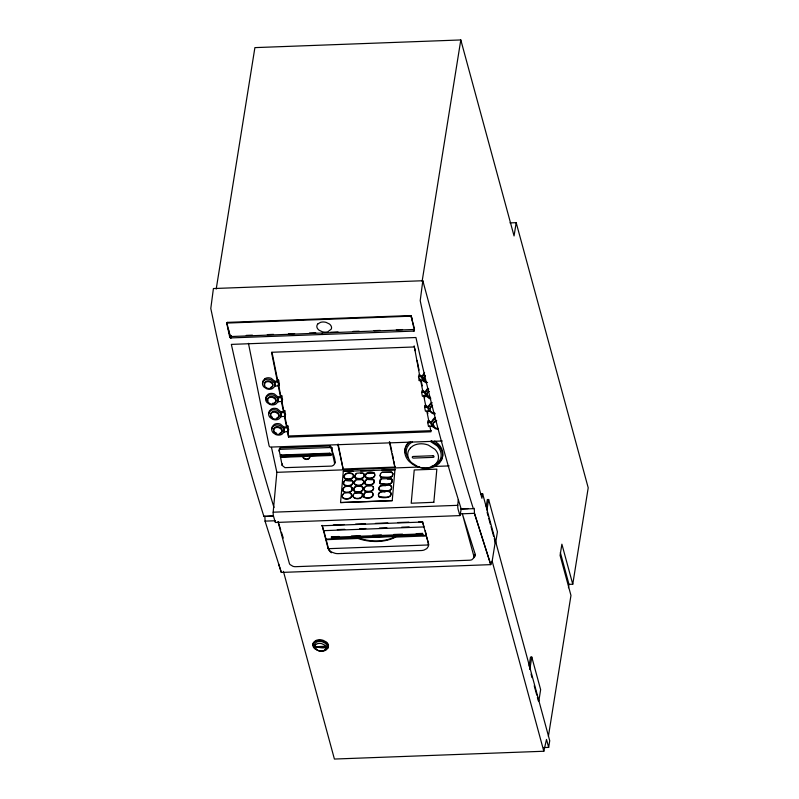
<?xml version="1.0" encoding="UTF-8"?>
<svg xmlns="http://www.w3.org/2000/svg" width="799" height="799" viewBox="0 0 799 799"><rect width="100%" height="100%" fill="white"/><g stroke="black" fill="none" stroke-linecap="round" stroke-linejoin="round"><path stroke-width="1.2" d="M351.6 494.861C351.999 499.315 345.028 499.385 342.581 497.577M353.198 496.409L353.538 494.521M353.787 490.007C352.579 485.303 361.637 484.154 363.026 487.789M354.406 483.335L354.406 482.696M355.016 476.723L355.126 475.445M362.416 494.461C362.926 498.886 354.936 499.645 353.178 496.678M363.006 488.049C363.415 492.504 356.444 492.584 353.987 490.776M363.625 481.378C364.024 485.832 357.053 485.912 354.606 484.104M364.234 474.776C364.734 479.2 356.753 479.959 354.996 476.993M365.503 475.695L365.612 476.933M379.056 489.058C378.606 485.393 383.031 485.253 385.607 485.712M379.675 482.396C383.111 475.595 378.876 479.61 379.785 482.986M380.284 475.785L380.494 473.577L382.052 472.279L391.78 472.009L392.928 474.037L392.279 476.444L391.031 477.213L381.722 477.562L380.484 476.554M390.991 493.392C391.071 499.225 382.282 496.509 378.976 496.618M391.58 486.991C391.66 492.823 382.871 490.097 379.575 490.206M392.189 480.319C392.279 486.152 383.49 483.435 380.184 483.545M392.798 473.717C392.888 479.55 384.099 476.823 380.793 476.933M273.997 507.505L269.153 491.575A1277.701 274.387 87.9 0 1 234.207 357.183L231.35 344.389L415.939 337.518L418.796 350.312A1277.701 274.387 87.9 0 0 453.742 484.703L461.223 509.113L459.914 515.605L275.325 522.486L273.528 516.234A3.476 0.749 87.9 0 1 273.178 512.199L276.853 472.329L271.48 447.39M459.914 515.605L458.127 509.353A3.476 0.749 87.9 0 1 457.767 505.318L458.286 499.675M394.976 469.432L392.229 500.653L340.564 502.571L343.31 471.35L395.086 469.712L381.552 470.212M433.827 502.381L436.843 469.133L414.232 469.972L411.205 503.23L433.787 502.291M410.047 315.575C409.557 316.634 410.946 314.886 411.325 316.444L414.311 330.217L413.552 331.096L231.031 337.907L229.713 337.068L226.726 323.176L227.655 322.367L410.047 315.575L411.295 316.204L412.324 319.93M216.209 289.038L254.901 47.62L460.803 39.95L514.057 235.945L516.184 222.671L509.982 222.901M413.992 330.916L414.321 329.468L231.261 336.529L229.922 335.78L226.856 322.736M226.856 323.215L227.335 322.436L226.656 323.755M227.186 322.496L227.096 323.066L410.277 316.194L411.255 316.903L414.212 327.8M227.236 323.016L227.655 322.367M229.762 337.198L230.012 335.2L228.384 329.188M229.942 337.458L230.142 335.43M230.062 337.568L230.372 335.64M230.192 337.667L230.502 335.73M230.352 337.757L230.661 335.81M230.512 337.817L230.821 335.87M230.681 337.867L231.001 335.91M230.861 337.897L231.171 335.94M231.031 337.907L231.35 335.94M303.38 320.129L303.47 319.55M322.227 334.511L322.446 333.123M422.501 521.637L423.939 526.931L323.595 530.666L323.685 530.117L328.489 548.683L428.833 544.948L422.501 521.637L418.786 521.777M326.132 539.125L331.815 538.916L331.455 536.798L338.936 536.519M331.815 538.916L331.455 536.798M316.005 647.599C314.147 645.452 326.012 650.226 325.093 646.301L319.33 646.521M325.223 647.26L325.093 646.301M326.042 539.675L358.122 538.476L358.292 537.447M410.366 315.625L410.097 316.164M410.446 316.234L410.536 315.675M410.606 316.294L410.706 315.715M410.766 316.374L410.856 315.795M410.906 316.464L410.996 315.875M411.125 316.664L411.115 315.975M411.255 316.903L411.295 316.204M413.413 331.116L413.772 329.717M413.712 331.056L413.932 329.677M413.862 330.996L414.082 329.617M414.192 330.716L414.471 329.258M422.112 281.378L460.803 39.95M273.158 516.114L263.92 516.454L262.601 512.309A1277.401 274.317 87.9 0 1 216.05 333.263L210.796 308.464L213.413 288.539L422.821 280.739L420.204 300.674L425.458 325.463A1277.401 274.317 87.9 0 0 472.009 504.509L473.328 508.653L474.306 508.334L474.456 513.338L490.746 564.633L281.338 572.434L278.581 563.864M358.122 538.486A36.374 24.13 9.1 0 0 395.575 537.088L395.735 536.049M426.476 535.39L422.861 535.52L422.501 533.402L416.259 533.642M422.861 535.52L422.501 533.402M480.668 493.862L482.646 493.792L481.927 498.276L422.821 280.739M486.221 506.516L487.34 499.555L488.628 499.515L497.417 531.834L495.56 543.43L494.251 538.636M486.961 509.942L488.628 499.515M529.048 666.136L530.496 657.108L531.784 657.068L540.643 689.657L538.836 700.943M529.797 669.472L531.784 657.068M568.449 587.734L568.988 584.369L560.349 552.578M548.384 736.398L570.965 595.445L560.089 555.415L561.887 544.189L572.763 584.229L568.988 584.369M572.763 584.229L588.214 487.819L516.184 222.671M543.68 747.564L548.663 747.385L549.732 740.713L482.646 493.792M459.375 513.897L474.456 513.338L490.746 564.633L492.164 561.158L495.44 540.883M344.189 476.494C344.549 472.549 350.891 472.768 353.208 474.406M342.971 489.767L343.081 489.128M353.787 489.368C354.147 485.422 360.489 485.642 362.806 487.28M364.284 488.978L364.624 487.73M380.284 475.145L380.624 473.897M279.081 451.135L279.45 448.589L280.359 447.859L330.197 446.002L331.915 447.72C331.176 452.274 339.305 463.74 331.865 466.087L284.983 467.655L282.147 465.398L279.121 450.057L280.03 449.328L330.227 447.52L331.515 448.958L334.651 463.44M280.03 449.328L280.359 447.859M302.711 456.529L309.782 455.8C310.751 460.544 303.37 460.653 302.711 456.529L282.067 457.298L280.539 455.899L281.568 454.991L329.817 453.203L331.325 454.301L331.186 454.891L280.429 456.778L280.829 455.001M280.429 456.778L281.568 454.991M282.147 465.398L282.476 463.929M309.732 457.108L309.942 455.08M329.867 447.47L330.197 446.002M281.438 455.58L329.687 453.782L329.817 453.203M331.575 449.178L331.915 447.72M309.672 456.269L330.317 455.5L330.896 454.261M338.117 444.054L343.3 469.852L337.927 444.913M393.917 461.133L395.006 467.934L389.373 441.807M283.415 571.355L334.411 759.05L543.819 751.25L546.506 739.425L548.663 747.385M274.377 382.691L270.891 379.735A6.202 4.824 13.7 0 0 264.759 379.954L262.881 381.892A6.482 5.044 13.7 0 0 263.9 386.956L266.516 388.723A6.202 4.824 13.7 0 0 272.659 388.494L274.536 386.556A6.482 5.044 13.7 0 0 274.377 382.691L274.726 381.293L271.241 378.327A6.202 4.824 13.7 0 0 265.108 378.556M274.536 386.556L274.886 385.148M278.122 382.022L274.506 382.162A6.482 5.044 13.7 0 1 274.666 386.017L278.891 385.867L278.122 382.022L278.601 380.084L277.593 380.114L277.333 381.193L274.726 381.293M278.891 385.867L279.37 383.919L278.601 380.084M277.523 398.331L274.047 395.365A6.202 4.824 13.7 0 0 267.905 395.595L266.027 397.522A6.482 5.044 13.7 0 0 267.046 402.586L269.672 404.354A6.202 4.824 13.7 0 0 275.805 404.124L277.682 402.187A6.482 5.044 13.7 0 0 277.523 398.331L277.872 396.923L274.397 393.957A6.202 4.824 13.7 0 0 268.254 394.187L266.377 396.124A6.482 5.044 13.7 0 0 266.536 399.979M277.682 402.187L277.812 401.657A6.482 5.044 13.7 0 0 277.653 397.792L281.268 397.652L281.747 395.715L280.749 395.755L280.479 396.823L277.872 396.923M277.812 401.657L282.037 401.498L282.526 399.55L281.747 395.715M280.529 413.233L277.043 410.267A6.202 4.824 13.7 0 0 270.901 410.496L269.033 412.434A6.482 5.044 13.7 0 0 270.052 417.497L272.669 419.265A6.202 4.824 13.7 0 0 278.811 419.036L280.689 417.098A6.482 5.044 13.7 0 0 280.519 413.233L280.878 411.825L277.393 408.868A6.202 4.824 13.7 0 0 271.261 409.088L269.383 411.026A6.482 5.044 13.7 0 0 269.073 413.592M280.689 417.098L281.038 415.69L280.269 416.778M284.264 412.564L280.659 412.703A6.482 5.044 13.7 0 1 280.819 416.559L285.043 416.409L284.264 412.564L284.754 410.616L283.745 410.656L283.475 411.735L280.878 411.825M285.043 416.409L285.523 414.461L284.754 410.616M283.605 428.524L280.119 425.557A6.202 4.824 13.7 0 0 273.987 425.787L272.109 427.725A6.482 5.044 13.7 0 0 273.128 432.778L275.745 434.546A6.202 4.824 13.7 0 0 281.887 434.326L283.765 432.389A6.482 5.044 13.7 0 0 283.605 428.524L283.955 427.115L280.479 424.149A6.202 4.824 13.7 0 0 274.337 424.379L272.459 426.316A6.482 5.044 13.7 0 0 272.149 428.873M283.765 432.389L284.114 430.981L283.345 432.059M287.35 427.855L283.735 427.984A6.482 5.044 13.7 0 1 283.895 431.85L288.119 431.69L287.35 427.855L287.83 425.907L286.831 425.947L286.561 427.016L283.955 427.115M288.119 431.69L288.609 429.752L287.83 425.907M429.762 425.717L430.981 431.78L288.589 437.083L287.88 431.13M419.755 376.049L414.172 345.867M422.641 379.285A6.482 5.044 13.7 0 0 423.5 380.484L419.275 380.634L418.506 376.798L418.986 374.851L419.994 374.821L419.725 375.89L422.331 375.79L424.569 372.614M419.275 380.634L419.765 378.696M425.987 382.781L423.36 381.013A6.482 5.044 13.7 0 1 421.982 377.198L422.331 375.79M423.36 381.013L423.72 379.615M430.711 398.871A6.202 4.824 13.7 0 1 429.133 398.421L426.646 396.114L422.421 396.274L421.652 392.429L422.132 390.481L423.14 390.451L422.871 391.52L425.477 391.43L427.715 388.244M426.516 396.654A6.482 5.044 13.7 0 1 425.128 392.828L425.477 391.43M435.345 413.892A6.202 4.824 13.7 0 1 432.139 413.323L429.652 411.016L425.428 411.175L424.649 407.34L425.138 405.393L426.147 405.353L425.877 406.431L428.484 406.331L430.721 403.155A6.202 4.824 13.7 0 1 432.099 402.596M429.512 411.555A6.482 5.044 13.7 0 1 428.134 407.74L428.484 406.331M438.421 429.173A6.202 4.824 13.7 0 1 435.215 428.614L432.728 426.306L428.504 426.466L427.735 422.621L428.214 420.683L429.223 420.644L428.953 421.722L431.56 421.622L433.797 418.446A6.202 4.824 13.7 0 1 435.175 417.877M432.589 426.846A6.482 5.044 13.7 0 1 431.21 423.031L431.56 421.622M334.981 461.972L334.411 463.35M421.982 377.198L424.219 374.022M425.128 392.828L427.365 389.652A6.202 4.824 13.7 0 1 428.743 389.093M428.124 407.74L430.371 404.564A6.202 4.824 13.7 0 1 431.75 404.004M431.21 423.031L433.448 419.855A6.202 4.824 13.7 0 1 434.826 419.285M343.92 481.847L343.69 484.324M342.491 495.53L343.031 494.401M354.516 482.047L355.056 480.928M365.622 475.055L366.162 473.927M343.3 488.519C346.726 485.223 341.343 488.419 343.081 490.995M355.355 474.846C358.911 470.701 352.129 476.683 356.034 478.431C358.631 478.132 364.064 479.859 364.354 475.745C364.803 471.38 359.26 473.288 356.783 473.228M309.652 457.418C308.214 460.434 303.39 459.045 302.811 456.059M428.204 543.959A8.429 5.593 9.1 0 1 428.304 546.426L426.826 548.583L424.039 550.052A9.558 6.342 9.1 0 1 420.424 550.561L339.036 553.587A9.558 6.342 9.1 0 1 335.22 553.357L331.695 552.129L329.088 550.121A8.429 5.593 9.1 0 1 327.86 547.695L322.157 525.372L323.595 530.666M473.897 556.304L475.225 554.346L462.341 513.787L473.897 556.304A5.134 3.406 9.1 0 1 473.907 557.752L472.009 559.66A5.793 3.835 9.1 0 1 469.283 560.219L295.94 566.671A5.793 3.835 9.1 0 1 292.963 566.321L290.077 564.603A5.134 3.406 9.1 0 1 289.308 563.175L278.072 521.837M408.409 442.266L406.152 445.482A19.695 14.861 12.5 0 0 405.353 453.033M440.089 461.323L441.777 458.906A19.695 14.861 12.5 0 0 438.391 444.024L434.726 441.068M272.139 386.546L272.659 385.807A4.395 3.416 13.7 0 0 271.97 382.381L270.192 381.183A4.205 3.276 13.7 0 0 266.027 381.333L264.759 382.641A4.395 3.416 13.7 0 0 264.868 385.268M327.31 648.538L328.149 647.35A8.07 5.353 9.1 0 0 326.401 642.016L322.996 640.249A7.7 5.114 9.1 0 0 315.435 640.728L313.298 642.865A8.07 5.353 9.1 0 0 313.158 645.592M227.056 322.576L226.746 323.176M265.108 378.556L263.231 380.484A6.482 5.044 13.7 0 0 262.921 383.051M274.536 402.746L275.805 401.438A4.395 3.416 13.7 0 0 275.116 398.012L273.338 396.813A4.205 3.276 13.7 0 0 269.173 396.963L267.905 398.282A4.395 3.416 13.7 0 0 268.015 400.898M425.497 375.4L424.219 376.709A4.395 3.416 13.7 0 0 424.009 378.446M425.288 376.239L424.009 377.557A4.395 3.416 13.7 0 0 424.708 380.983L426.476 382.182A4.205 3.276 13.7 0 0 427.555 382.481M428.644 391.031L427.375 392.339A4.395 3.416 13.7 0 0 427.155 394.077M325.013 649.297L326.691 647.53A6.562 4.355 9.1 0 0 325.153 643.205L322.347 641.797A6.272 4.155 9.1 0 0 316.224 642.276L314.536 644.034A6.562 4.355 9.1 0 0 316.074 648.369M410.626 441.547L408.139 443.455L405.882 446.671A19.695 14.861 12.5 0 0 409.278 461.552L412.933 464.499L417.328 466.696A18.836 14.212 12.5 0 0 435.944 465.847L439.25 463.31L441.507 460.094A19.695 14.861 12.5 0 0 438.122 445.213L431.16 440.619M412.374 441.847L409.308 444.194L407.22 447.17A18.217 13.743 12.5 0 0 407.889 457.697M437.862 463.39L439.52 462.122M355.435 480.519C357.383 478.591 352.539 482.187 354.516 483.924M366.541 473.527L374.212 473.238M366.351 479.869L365.013 481.657L365.003 483.535M365.313 486.801C367.26 484.873 362.416 488.449 364.394 490.206M263.92 516.454L273.198 515.824M344.059 476.803C344.499 481.288 355.076 479.949 353.428 474.916C351.9 471.05 342.282 472.678 344.299 477.722M374.521 473.617L374.092 472.908C370.806 471.14 363.365 472.479 365.832 477.432M344.389 477.902C346.986 479.949 354.536 479.38 353.298 474.586M345.348 480.229C339.315 484.474 348.124 488.399 352.279 484.514C357.662 476.054 333.493 480.688 352.599 481.018M366.012 477.482C368.958 478.551 375.78 478.631 374.611 473.797M373.912 480.219L373.483 479.52C370.197 477.742 362.756 479.08 365.223 484.034M365.702 477.103L366.142 477.812C369.428 479.58 376.868 478.241 374.401 473.288M343.78 484.504C346.376 486.561 353.927 485.992 352.689 481.188M354.386 483.595C355.905 487.48 365.552 485.802 363.515 480.788M365.403 484.094C368.349 485.153 375.17 485.233 374.002 480.399M365.093 483.715L365.533 484.414C368.818 486.182 376.259 484.853 373.792 479.899M343.171 491.175C345.757 493.223 353.318 492.663 352.079 487.859M351.61 494.601C350.092 490.716 340.444 492.394 342.481 497.407M342.841 490.077C343.31 493.932 350.242 493.253 351.969 490.666C353.987 486.092 347.845 485.562 344.739 486.901M391.59 486.721L390.132 485.213L380.394 485.662L379.046 487.45L379.165 489.657M379.875 483.155L380.314 483.864C383.66 484.284 393.797 486.182 392.079 479.73M354.966 492.903C348.913 497.198 357.752 501.053 361.897 497.198C362.826 495.909 362.856 493.642 361.398 492.753C347.086 494.421 360.369 490.456 362.436 494.191M353.767 490.266C355.295 494.152 364.943 492.464 362.896 487.46M364.793 490.766C367.73 491.824 374.561 491.904 373.393 487.07M372.714 493.303L372.274 492.593C368.998 490.826 361.548 492.154 364.014 497.118M364.484 490.376L364.923 491.085C368.199 492.853 375.64 491.525 373.173 486.571M342.362 497.078C343.88 500.963 353.528 499.275 351.48 494.271M378.666 496.239L379.106 496.948C382.621 498.366 394.057 498.466 390.351 491.924C386.906 491.005 376.109 489.967 378.796 496.569M385.018 492.114C382.162 491.225 377.508 492.264 378.576 496.059M379.265 489.827L379.695 490.536C383.041 490.956 393.188 492.853 391.47 486.401M364.204 497.168C367.141 498.236 373.972 498.316 372.803 493.472M363.895 496.788L364.324 497.497C367.61 499.265 375.051 497.927 372.584 492.973M330.317 455.5L331.325 454.301L326.941 454.451M246.242 335.39L252.444 335.161M267.325 334.601L273.528 334.372M288.419 333.822L294.621 333.582M309.513 333.033L315.715 332.803M330.606 332.244L338.047 331.975M352.938 331.415L359.141 331.186M374.032 330.626L380.234 330.396M396.364 329.797L402.566 329.568M413.902 346.976L271.51 352.279L277.363 381.353M418.506 376.798L422.112 376.659A6.482 5.044 13.7 0 0 422.172 377.977M279.37 383.919L278.372 383.959L280.809 395.994M421.652 392.429L425.258 392.299A6.482 5.044 13.7 0 0 425.787 394.916M282.526 399.55L281.518 399.59L283.735 410.536M424.649 407.34L428.264 407.2A6.482 5.044 13.7 0 0 428.314 408.519M284.524 414.501L285.523 414.461M427.735 422.621L431.34 422.491A6.482 5.044 13.7 0 0 431.869 425.108M287.6 429.782L288.609 429.752M288.858 435.974L431.25 430.671M442.316 440.998L270.112 447.1L269.123 445.982L248.449 343.33M283.555 456.059L290.466 455.829M305.298 455.25L311.51 455.04M343.49 468.993L395.195 467.065M276.853 472.329L419.615 467.016M433.148 466.506L449.138 465.917M353.258 471.27L343.31 471.35M360.639 470.991L374.172 470.491M360.519 473.417L363.345 473.398L364.244 474.516M392.818 473.447L391.49 472.259L382.052 472.279M356.174 479.829L362.606 479.67L363.645 481.118M381.443 478.891L390.751 478.541L391.989 479.55M373.602 479.839L366.671 479.44M387.385 479.001L391.68 479.17M366.052 486.112L372.064 485.882L373.303 486.891M273.188 512.199L457.777 505.328M460.703 508.843L468.124 508.563M461.223 509.113L473.328 508.653M264.898 516.134L265.048 521.128L275.445 520.748M333.303 524.953L344.459 524.544M355.605 524.124L365.513 523.754M375.43 523.385L387.815 522.926M397.722 522.556L408.878 522.146M321.907 525.782L422.252 522.047M337.308 529.607L344.739 529.328M359.61 528.778L365.802 528.548M379.425 528.039L386.866 527.759M401.727 527.21L409.158 526.931M351.41 536.049L360.139 535.73M372.614 535.26L381.343 534.94M393.817 534.471L402.546 534.151M331.375 537.278L422.421 533.892M331.895 538.426L422.941 535.04M395.565 537.088L426.386 535.939M315.825 646.93L325.043 646.591M319.51 647.18L325.273 646.97M329.687 453.782L331.186 454.891M430.601 441.577L437.033 445.822A18.217 13.743 12.5 0 1 440.169 459.585L438.082 462.561L435.016 464.908A17.418 13.144 12.5 0 1 431.18 466.476M429.842 396.973L428.064 395.775A4.395 3.416 13.7 0 1 427.485 394.956M275.485 432.589L276.454 433.098M351.3 487.07L351.979 487.69M271.6 416.619L272.409 417.298M391.37 486.221L390.132 485.213M363.425 480.608L362.187 479.61M351.39 494.092L350.152 493.083M327.86 547.695L328.489 548.683M391.86 479.22L392.209 480.049M391.001 493.133L389.542 491.615M380.264 476.054L380.614 476.883M379.655 482.656L380.004 483.485M379.046 489.328L379.385 490.157M364.614 490.706L364.154 489.288M392.229 500.653L340.564 502.571M365.463 492.514L364.034 494.132L363.805 496.608M278.122 521.817L280.699 529.927M281.438 532.244L283.275 538.047M265.048 521.128L281.338 572.434M487.1 512.299L488.079 515.894M488.728 518.281L490.346 524.274M491.005 526.661L493.602 536.239M531.065 674.126L532.014 677.622M534.231 685.762L536.758 695.08M537.387 697.407L538.336 700.903M492.164 561.158L543.819 751.25M425.248 530.886L426.167 534.261M426.696 537.058L428.534 543.819M389.822 442.127L391.87 451.635M392.379 454.002L393.408 458.756M414.661 348.294L415.15 350.711M417.108 360.409L419.056 370.097M421.003 379.785L422.232 385.847M424.179 395.535L424.668 397.962M427.355 411.285L427.835 413.712M420.484 379.685L422.931 391.8M423.66 395.435L426.097 407.55M426.836 411.185L429.023 422.082M425.138 405.393L425.527 407.31M428.214 420.683L428.604 422.601M281.268 397.652L282.037 401.498M272.03 352.379L277.633 380.244M284.714 415.38L287.151 427.495M278.092 384.988L280.529 397.103M281.508 401.947L283.465 411.635M284.434 416.479L286.631 427.385M287.36 431.021L288.589 437.083M380.154 475.465L380.394 476.374M353.657 489.677L353.897 490.596M475.205 554.346A5.623 3.366 7.3 0 1 474.436 556.943M473.977 557.273A5.623 3.366 7.3 0 1 473.437 557.552M315.046 648.199A8.07 5.353 9.1 0 1 313.867 646.96M331.405 552.768A9.258 6.142 9.1 0 1 328.549 548.683M432.369 406.401A4.205 3.276 13.7 0 0 431.43 406.781L430.162 408.089A4.395 3.416 13.7 0 0 430.851 411.525L432.629 412.723A4.205 3.276 13.7 0 0 434.806 413.103M432.579 405.562A4.205 3.276 13.7 0 0 431.64 405.942L430.371 407.25A4.395 3.416 13.7 0 0 430.162 408.988M424.918 380.134A4.395 3.416 13.7 0 1 424.329 379.325M429.363 391.49A4.205 3.276 13.7 0 0 428.434 391.87L427.165 393.188A4.395 3.416 13.7 0 0 427.855 396.614L429.632 397.812A4.205 3.276 13.7 0 0 430.701 398.122M436.504 421.532A4.205 3.276 13.7 0 0 434.516 422.072L433.238 423.38A4.395 3.416 13.7 0 0 433.937 426.806L435.705 428.004A4.205 3.276 13.7 0 0 437.882 428.394M436.713 420.683A4.205 3.276 13.7 0 0 434.726 421.223L433.458 422.541A4.395 3.416 13.7 0 0 434.147 425.967M271.021 415.8A4.395 3.416 13.7 0 1 270.911 413.183L272.179 411.875A4.205 3.276 13.7 0 1 276.344 411.715L278.112 412.913A4.395 3.416 13.7 0 1 278.811 416.349L277.533 417.657A4.205 3.276 13.7 0 1 276.604 418.037M271.39 387.116A4.205 3.276 13.7 0 1 270.452 387.495M273.598 403.135A4.205 3.276 13.7 0 1 272.549 403.285M274.676 431.899A4.395 3.416 13.7 0 1 274.097 431.09M273.777 430.212A4.395 3.416 13.7 0 1 273.987 428.474L275.256 427.165A4.205 3.276 13.7 0 1 279.42 427.006L281.198 428.204A4.395 3.416 13.7 0 1 281.887 431.63L280.619 432.948A4.205 3.276 13.7 0 1 279.68 433.328M317.812 323.955L317.083 325.103A7.65 5.074 9.1 0 0 318.981 330.147L322.287 331.755A7.301 4.844 9.1 0 0 327.88 331.775L331.315 329.038A7.65 5.074 9.1 0 0 329.408 323.994L326.112 322.377A7.301 4.844 9.1 0 0 320.519 322.357L317.812 323.955M315.555 644.843L314.976 645.712A5.843 3.875 9.1 0 0 316.334 649.567L318.831 650.815A5.583 3.695 9.1 0 0 324.284 650.396L325.782 648.828A5.843 3.875 9.1 0 0 324.414 644.973L321.917 643.714A5.583 3.695 9.1 0 0 316.464 644.144L315.555 644.843M410.466 447.83L408.629 450.446A16.03 12.095 12.5 0 0 411.395 462.551L417.947 466.736A15.331 11.566 12.5 0 0 433.088 466.057L435.785 463.989L437.622 461.373A16.03 12.095 12.5 0 0 434.866 449.258L428.314 445.073A15.331 11.566 12.5 0 0 413.163 445.762L410.466 447.83M265.068 382.751L264.549 383.49A4.395 3.416 13.7 0 0 265.238 386.916L267.016 388.114A4.205 3.276 13.7 0 0 271.181 387.964L272.449 386.646A4.395 3.416 13.7 0 0 271.76 383.22L269.982 382.022A4.205 3.276 13.7 0 0 265.817 382.182L265.068 382.751M268.214 398.391L267.695 399.12A4.395 3.416 13.7 0 0 268.384 402.556L270.162 403.755A4.205 3.276 13.7 0 0 274.327 403.595L275.595 402.287A4.395 3.416 13.7 0 0 274.906 398.851L273.128 397.652A4.205 3.276 13.7 0 0 268.963 397.812L268.214 398.391M271.221 413.293L270.701 414.032A4.395 3.416 13.7 0 0 271.39 417.458L273.168 418.656A4.205 3.276 13.7 0 0 277.323 418.506L278.591 417.188A4.395 3.416 13.7 0 0 277.902 413.762L276.134 412.564A4.205 3.276 13.7 0 0 271.97 412.713L271.221 413.293M274.297 428.584L273.777 429.323A4.395 3.416 13.7 0 0 274.466 432.748L276.244 433.947A4.205 3.276 13.7 0 0 280.409 433.787L281.677 432.479A4.395 3.416 13.7 0 0 280.988 429.053L279.211 427.855A4.205 3.276 13.7 0 0 275.046 428.004L274.297 428.584M314.037 642.356L313.188 643.535A8.07 5.353 9.1 0 0 314.936 648.878L318.342 650.646A7.7 5.114 9.1 0 0 325.902 650.156L328.039 648.029A8.07 5.353 9.1 0 0 326.292 642.696L322.886 640.918A7.7 5.114 9.1 0 0 315.325 641.407L314.037 642.356M432.798 455.74L413.143 456.469A1.049 0.789 12.5 0 0 412.304 457.318A1.049 0.789 12.5 0 0 413.492 458.087L433.148 457.358A1.049 0.789 12.5 0 0 433.987 456.509A1.049 0.789 12.5 0 0 432.798 455.74M395.655 536.538L358.212 537.927A36.374 24.13 9.1 0 0 395.665 536.538"/></g></svg>
